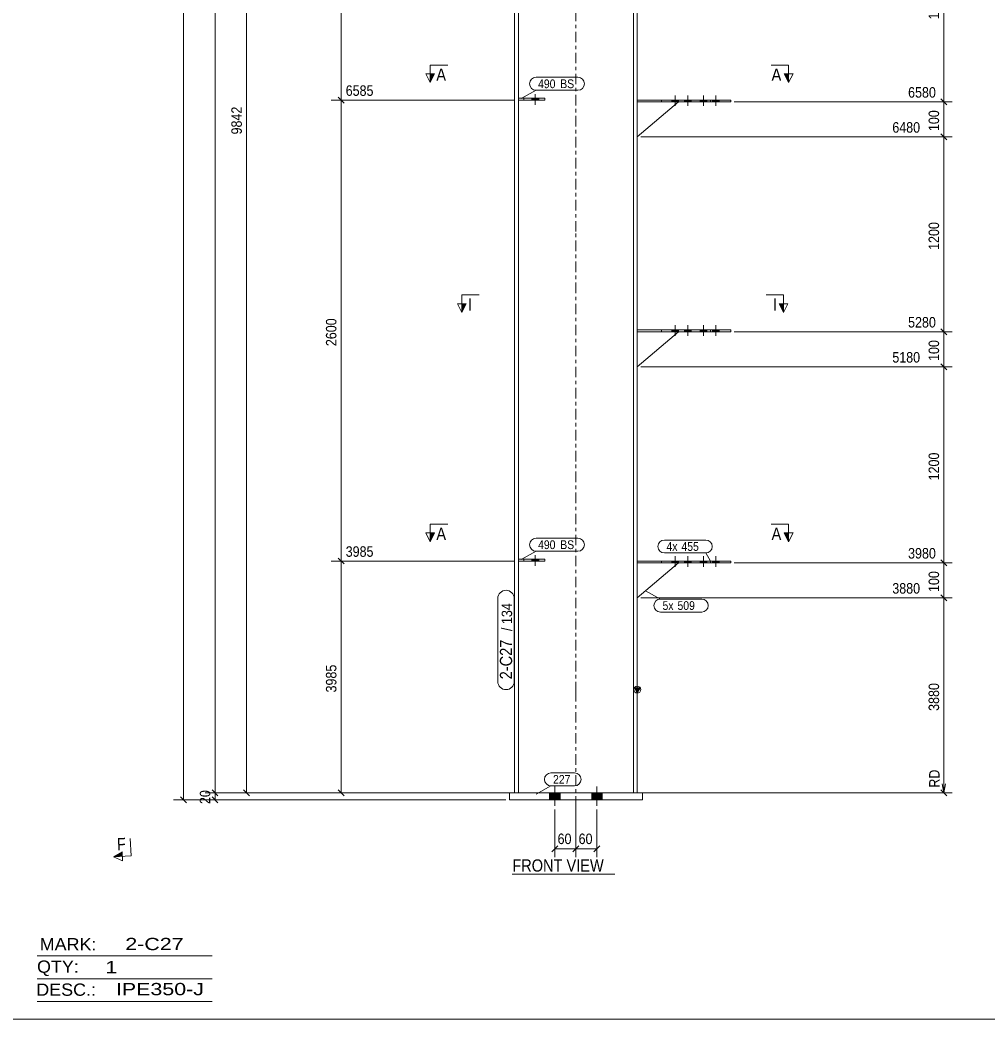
# Model space of a CAD drawing. Header units: millimetres. Extents: x 2 to 825, y 1 to 579.
# Drawn here: x 212.6 to 488.9, y 5 to 290 of the extents above; entities that cross this region are included whole.
import ezdxf

# ---------------------------------------------------------------- set-up
doc = ezdxf.new("R2010")
doc.units = ezdxf.units.MM
for name, pattern in [('XKITLINE00', [0]), ('XKITLINE01', [4, 1, -1, 1, -1]), ('XKITLINE02', [4, 2, -2]), ('XKITLINE03', [6, 3, -1, 1, -1])]:
    doc.linetypes.add(name, pattern=pattern)
for name, color, linetype, lineweight in [('Bolt', 3, 'Continuous', 0), ('Dimensions', 7, 'Continuous', 0), ('DrawingSheet', 5, 'Continuous', 0), ('OtherObjectType', 7, 'Continuous', 0), ('Part', 2, 'Continuous', 0), ('PartMark', 7, 'Continuous', 0), ('Section', 6, 'Continuous', 0)]:
    doc.layers.add(name, color=color, linetype=linetype, lineweight=lineweight)
doc.styles.add('ARIAL', font='ARIAL.TTF')
doc.styles.add('ARIAL_NARROW', font='ARIALN.TTF')

# ---------------------------------------------------------------- blocks, each defined once
blk = doc.blocks.new('*A13')
at = {"layer": 'Bolt'}
for points in [[(366.8, 69.55), (366.8, 67.55), (363.8, 67.55), (363.8, 69.55)], [(366.8, 69.55), (366.8, 67.55), (363.8, 67.55), (363.8, 69.55)], [(378.8, 69.55), (378.8, 67.55), (375.8, 67.55), (375.8, 69.55)], [(378.8, 69.55), (378.8, 67.55), (375.8, 67.55), (375.8, 69.55)]]:
    blk.add_hatch(color=3, dxfattribs=at).paths.add_polyline_path(points, flags=17)
at = {"layer": 'Bolt', "color": 3, "linetype": 'XKITLINE00', "lineweight": 0}
for p, q in [((365.3, 71.3), (365.3, 65.8)), ((365.3, 71.3), (365.3, 65.8)), ((377.3, 71.3), (377.3, 65.8)), ((377.3, 71.3), (377.3, 65.8)), ((363.8, 69.55), (363.8, 67.55)), ((363.8, 69.55), (363.8, 67.55)), ((366.8, 69.55), (366.8, 67.55)), ((366.8, 69.55), (366.8, 67.55)), ((375.8, 69.55), (375.8, 67.55)), ((375.8, 69.55), (375.8, 67.55)), ((378.8, 69.55), (378.8, 67.55)), ((378.8, 69.55), (378.8, 67.55))]:
    blk.add_line(p, q, dxfattribs=at)
blk = doc.blocks.new('*A14')
at = {"layer": 'Bolt', "color": 3, "linetype": 'XKITLINE02', "lineweight": 0}
for p, q in [((359.7, 134.3), (359.7, 137.3)), ((358.71, 135.65), (358.71, 136.15)), ((360.68, 135.65), (360.68, 136.15))]:
    blk.add_line(p, q, dxfattribs=at)
blk = doc.blocks.new('*A15')
at = {"layer": 'Bolt'}
blk.add_hatch(color=3, dxfattribs=at).paths.add_polyline_path([(358.71, 135.65), (358.71, 136.15), (360.68, 136.15), (360.68, 135.65)], flags=17)
at = {"layer": 'Bolt', "color": 3, "linetype": 'XKITLINE00', "lineweight": 0}
for p, q in [((359.7, 134.3), (359.7, 137.3)), ((358.71, 135.65), (358.71, 136.15)), ((360.68, 135.65), (360.68, 136.15))]:
    blk.add_line(p, q, dxfattribs=at)
blk = doc.blocks.new('*A16')
at = {"layer": 'Bolt'}
for points in [[(400.57, 135.65), (400.57, 135.15), (398.7, 135.15), (398.7, 135.65)], [(404.15, 135.65), (404.15, 135.15), (402.27, 135.15), (402.27, 135.65)], [(408.63, 135.65), (408.63, 135.15), (406.75, 135.15), (406.75, 135.65)], [(412.2, 135.65), (412.2, 135.15), (410.32, 135.15), (410.32, 135.65)]]:
    blk.add_hatch(color=3, dxfattribs=at).paths.add_polyline_path(points, flags=17)
at = {"layer": 'Bolt', "color": 3, "linetype": 'XKITLINE00', "lineweight": 0}
for p, q in [((399.63, 136.99), (399.63, 133.99)), ((403.21, 136.99), (403.21, 133.99)), ((407.69, 136.99), (407.69, 133.99)), ((411.26, 136.99), (411.26, 133.99)), ((398.7, 135.65), (398.7, 135.15)), ((400.57, 135.65), (400.57, 135.15)), ((402.27, 135.65), (402.27, 135.15)), ((404.15, 135.65), (404.15, 135.15)), ((406.75, 135.65), (406.75, 135.15)), ((408.63, 135.65), (408.63, 135.15)), ((410.32, 135.65), (410.32, 135.15)), ((412.2, 135.65), (412.2, 135.15))]:
    blk.add_line(p, q, dxfattribs=at)
blk = doc.blocks.new('*A17')
at = {"layer": 'Bolt'}
for points in [[(400.57, 201.55), (400.57, 201.05), (398.7, 201.05), (398.7, 201.55)], [(404.15, 201.55), (404.15, 201.05), (402.27, 201.05), (402.27, 201.55)], [(408.63, 201.55), (408.63, 201.05), (406.75, 201.05), (406.75, 201.55)], [(412.2, 201.55), (412.2, 201.05), (410.32, 201.05), (410.32, 201.55)]]:
    blk.add_hatch(color=3, dxfattribs=at).paths.add_polyline_path(points, flags=17)
at = {"layer": 'Bolt', "color": 3, "linetype": 'XKITLINE00', "lineweight": 0}
for p, q in [((399.63, 202.89), (399.63, 199.89)), ((403.21, 202.89), (403.21, 199.89)), ((407.69, 202.89), (407.69, 199.89)), ((411.26, 202.89), (411.26, 199.89)), ((398.7, 201.55), (398.7, 201.05)), ((400.57, 201.55), (400.57, 201.05)), ((402.27, 201.55), (402.27, 201.05)), ((404.15, 201.55), (404.15, 201.05)), ((406.75, 201.55), (406.75, 201.05)), ((408.63, 201.55), (408.63, 201.05)), ((410.32, 201.55), (410.32, 201.05)), ((412.2, 201.55), (412.2, 201.05))]:
    blk.add_line(p, q, dxfattribs=at)
blk = doc.blocks.new('*A18')
at = {"layer": 'Bolt'}
for points in [[(400.57, 267.13), (400.57, 266.63), (398.7, 266.63), (398.7, 267.13)], [(404.15, 267.13), (404.15, 266.63), (402.27, 266.63), (402.27, 267.13)], [(408.63, 267.13), (408.63, 266.63), (406.75, 266.63), (406.75, 267.13)], [(412.2, 267.13), (412.2, 266.63), (410.32, 266.63), (410.32, 267.13)]]:
    blk.add_hatch(color=3, dxfattribs=at).paths.add_polyline_path(points, flags=17)
at = {"layer": 'Bolt', "color": 3, "linetype": 'XKITLINE00', "lineweight": 0}
for p, q in [((399.63, 268.47), (399.63, 265.47)), ((403.21, 268.47), (403.21, 265.47)), ((407.69, 268.47), (407.69, 265.47)), ((411.26, 268.47), (411.26, 265.47)), ((398.7, 267.13), (398.7, 266.63)), ((400.57, 267.13), (400.57, 266.63)), ((402.27, 267.13), (402.27, 266.63)), ((404.15, 267.13), (404.15, 266.63)), ((406.75, 267.13), (406.75, 266.63)), ((408.63, 267.13), (408.63, 266.63)), ((410.32, 267.13), (410.32, 266.63)), ((412.2, 267.13), (412.2, 266.63))]:
    blk.add_line(p, q, dxfattribs=at)
blk = doc.blocks.new('*A21')
at = {"layer": 'Bolt', "color": 3, "linetype": 'XKITLINE02', "lineweight": 0}
for p, q in [((359.7, 265.78), (359.7, 268.78)), ((358.71, 267.13), (358.71, 267.63)), ((360.68, 267.13), (360.68, 267.63))]:
    blk.add_line(p, q, dxfattribs=at)
blk = doc.blocks.new('*A22')
at = {"layer": 'Bolt'}
blk.add_hatch(color=3, dxfattribs=at).paths.add_polyline_path([(358.71, 267.13), (358.71, 267.63), (360.68, 267.63), (360.68, 267.13)], flags=17)
at = {"layer": 'Bolt', "color": 3, "linetype": 'XKITLINE00', "lineweight": 0}
for p, q in [((359.7, 265.78), (359.7, 268.78)), ((358.71, 267.13), (358.71, 267.63)), ((360.68, 267.13), (360.68, 267.63))]:
    blk.add_line(p, q, dxfattribs=at)
blk = doc.blocks.new('*A27')
at = {"layer": 'Part'}
blk.add_hatch(color=2, dxfattribs=at).paths.add_polyline_path([(388, 99.46), (389.6, 99.46), (388.8, 98.06)], flags=17)
at = {"layer": 'Part', "color": 2, "linetype": 'XKITLINE00', "lineweight": 0}
for p, q in [((353.8, 295.43), (353.8, 229.63)), ((354.9, 295.43), (354.9, 229.63)), ((387.7, 229.63), (387.7, 295.43)), ((388.8, 229.63), (388.8, 295.43)), ((353.8, 229.53), (353.8, 164.05)), ((354.9, 229.53), (354.9, 164.05)), ((387.7, 164.05), (387.7, 229.53)), ((388.8, 164.05), (388.8, 229.53)), ((353.8, 163.95), (353.8, 98.15)), ((354.9, 163.95), (354.9, 98.15)), ((387.7, 98.15), (387.7, 163.95)), ((388.8, 98.15), (388.8, 163.95)), ((353.8, 98.05), (353.8, 69.55)), ((354.9, 98.05), (354.9, 69.55)), ((387.7, 69.55), (387.7, 98.05)), ((388.8, 98.06), (388, 99.46)), ((388, 99.46), (389.6, 99.46)), ((389.6, 99.46), (388.8, 98.06)), ((388.8, 69.55), (388.8, 98.05))]:
    blk.add_line(p, q, dxfattribs=at)
at = {"layer": 'Part', "color": 7, "linetype": 'XKITLINE03', "lineweight": 0}
for p, q in [((371.3, 229.63), (371.3, 295.43)), ((371.3, 164.05), (371.3, 229.53)), ((371.3, 98.15), (371.3, 163.95)), ((371.3, 59.55), (371.3, 98.05))]:
    blk.add_line(p, q, dxfattribs=at)
at = {"layer": 'Part', "color": 7, "linetype": 'XKITLINE01', "lineweight": 0}
blk.add_line((353.8, 69.55), (388.8, 69.55), dxfattribs=at)
at = {"layer": 'Part', "color": 2, "linetype": 'XKITLINE00', "lineweight": 0}
blk.add_circle((388.8, 98.96), 1, dxfattribs=at)
blk = doc.blocks.new('*A31')
at = {"layer": 'Part', "color": 2, "linetype": 'XKITLINE00', "lineweight": 0}
for p, q in [((390.3, 69.55), (352.3, 69.55)), ((352.3, 69.55), (352.3, 67.55)), ((390.3, 69.55), (390.3, 67.55)), ((390.3, 67.55), (352.3, 67.55))]:
    blk.add_line(p, q, dxfattribs=at)
blk = doc.blocks.new('*A35')
at = {"layer": 'Part', "color": 7, "linetype": 'XKITLINE01', "lineweight": 0}
for p, q in [((362.4, 136.15), (354.9, 136.15)), ((354.9, 136.15), (354.9, 135.65)), ((354.9, 135.65), (362.4, 135.65)), ((356.4, 135.65), (356.4, 136.15)), ((362.4, 135.65), (362.4, 136.15))]:
    blk.add_line(p, q, dxfattribs=at)
blk = doc.blocks.new('*A36')
at = {"layer": 'Part', "color": 2, "linetype": 'XKITLINE00', "lineweight": 0}
for p, q in [((354.9, 136.15), (362.4, 136.15)), ((362.4, 135.65), (354.9, 135.65)), ((362.4, 136.15), (362.4, 135.65))]:
    blk.add_line(p, q, dxfattribs=at)
at = {"layer": 'Part', "color": 7, "linetype": 'XKITLINE01', "lineweight": 0}
for p, q in [((354.9, 135.65), (354.9, 136.15)), ((356.4, 135.65), (356.4, 136.15))]:
    blk.add_line(p, q, dxfattribs=at)
blk = doc.blocks.new('*A37')
at = {"layer": 'Part', "color": 2, "linetype": 'XKITLINE00', "lineweight": 0}
blk.add_line((388.8, 125.15), (400.56, 135.15), dxfattribs=at)
at = {"layer": 'Part', "color": 7, "linetype": 'XKITLINE01', "lineweight": 0}
for p, q in [((388.8, 135.15), (388.8, 125.15)), ((400.56, 135.15), (388.8, 135.15))]:
    blk.add_line(p, q, dxfattribs=at)
blk = doc.blocks.new('*A38')
at = {"layer": 'Part', "color": 2, "linetype": 'XKITLINE00', "lineweight": 0}
for p, q in [((415.51, 135.65), (388.8, 135.65)), ((415.51, 135.15), (388.8, 135.15)), ((395.77, 135.15), (395.77, 135.65)), ((409.7, 135.15), (409.7, 135.65)), ((415.51, 135.15), (415.51, 135.65))]:
    blk.add_line(p, q, dxfattribs=at)
at = {"layer": 'Part', "color": 7, "linetype": 'XKITLINE01', "lineweight": 0}
for p, q in [((388.8, 135.65), (388.8, 135.15)), ((388.8, 135.15), (388.8, 135.65)), ((398.84, 135.15), (398.84, 135.65))]:
    blk.add_line(p, q, dxfattribs=at)
blk = doc.blocks.new('*A39')
at = {"layer": 'Part', "color": 2, "linetype": 'XKITLINE00', "lineweight": 0}
blk.add_line((388.8, 191.05), (400.56, 201.05), dxfattribs=at)
at = {"layer": 'Part', "color": 7, "linetype": 'XKITLINE01', "lineweight": 0}
for p, q in [((388.8, 201.05), (388.8, 191.05)), ((400.56, 201.05), (388.8, 201.05))]:
    blk.add_line(p, q, dxfattribs=at)
blk = doc.blocks.new('*A40')
at = {"layer": 'Part', "color": 2, "linetype": 'XKITLINE00', "lineweight": 0}
for p, q in [((415.51, 201.55), (388.8, 201.55)), ((415.51, 201.05), (388.8, 201.05)), ((395.77, 201.05), (395.77, 201.55)), ((409.7, 201.05), (409.7, 201.55)), ((415.51, 201.05), (415.51, 201.55))]:
    blk.add_line(p, q, dxfattribs=at)
at = {"layer": 'Part', "color": 7, "linetype": 'XKITLINE01', "lineweight": 0}
for p, q in [((388.8, 201.55), (388.8, 201.05)), ((388.8, 201.05), (388.8, 201.55)), ((398.84, 201.05), (398.84, 201.55))]:
    blk.add_line(p, q, dxfattribs=at)
blk = doc.blocks.new('*A41')
at = {"layer": 'Part', "color": 2, "linetype": 'XKITLINE00', "lineweight": 0}
blk.add_line((388.8, 256.63), (400.56, 266.63), dxfattribs=at)
at = {"layer": 'Part', "color": 7, "linetype": 'XKITLINE01', "lineweight": 0}
for p, q in [((388.8, 266.63), (388.8, 256.63)), ((400.56, 266.63), (388.8, 266.63))]:
    blk.add_line(p, q, dxfattribs=at)
blk = doc.blocks.new('*A42')
at = {"layer": 'Part', "color": 2, "linetype": 'XKITLINE00', "lineweight": 0}
for p, q in [((415.51, 267.13), (388.8, 267.13)), ((415.51, 266.63), (388.8, 266.63)), ((395.77, 266.63), (395.77, 267.13)), ((409.7, 266.63), (409.7, 267.13)), ((415.51, 266.63), (415.51, 267.13))]:
    blk.add_line(p, q, dxfattribs=at)
at = {"layer": 'Part', "color": 7, "linetype": 'XKITLINE01', "lineweight": 0}
for p, q in [((388.8, 267.13), (388.8, 266.63)), ((388.8, 266.63), (388.8, 267.13)), ((398.84, 266.63), (398.84, 267.13))]:
    blk.add_line(p, q, dxfattribs=at)
blk = doc.blocks.new('*A47')
at = {"layer": 'Part', "color": 7, "linetype": 'XKITLINE01', "lineweight": 0}
for p, q in [((362.4, 267.63), (354.9, 267.63)), ((354.9, 267.63), (354.9, 267.13)), ((354.9, 267.13), (362.4, 267.13)), ((356.4, 267.13), (356.4, 267.63)), ((362.4, 267.13), (362.4, 267.63))]:
    blk.add_line(p, q, dxfattribs=at)
blk = doc.blocks.new('*A48')
at = {"layer": 'Part', "color": 2, "linetype": 'XKITLINE00', "lineweight": 0}
for p, q in [((354.9, 267.63), (362.4, 267.63)), ((362.4, 267.13), (354.9, 267.13)), ((362.4, 267.63), (362.4, 267.13))]:
    blk.add_line(p, q, dxfattribs=at)
at = {"layer": 'Part', "color": 7, "linetype": 'XKITLINE01', "lineweight": 0}
for p, q in [((354.9, 267.13), (354.9, 267.63)), ((356.4, 267.13), (356.4, 267.63))]:
    blk.add_line(p, q, dxfattribs=at)
blk = doc.blocks.new('*A143')
at = {"layer": 'DrawingSheet', "color": 5, "linetype": 'XKITLINE00', "lineweight": 0}
blk.add_line((5, 5), (825, 5), dxfattribs=at)
blk = doc.blocks.new('*A147')
at = {"layer": 'OtherObjectType', "color": 6, "linetype": 'XKITLINE00', "lineweight": 0}
for p, q in [((217.5, 23), (267.5, 23)), ((217.5, 16.5), (267.5, 16.5)), ((217.5, 10), (267.5, 10))]:
    blk.add_line(p, q, dxfattribs=at)
at = {"layer": 'OtherObjectType', "color": 6, "style": 'ARIAL_NARROW'}
for s, width, p in [('MARK:', 1.275, (218.27, 24.58)), ('2-C27', 1.525501, (242.69, 24.65)), ('QTY:', 1.275, (217.5, 18.19)), ('1', 1.525501, (236.99, 18.05)), ('DESC.:', 1.275, (217.29, 11.63)), ('IPE350-J', 1.525501, (240, 11.79))]:
    blk.add_text(s, height=3.5, dxfattribs=dict(at, width=width)).set_placement(p)
blk = doc.blocks.new('*A151')
at = {"layer": 'Dimensions', "color": 7, "linetype": 'XKITLINE00', "lineweight": 0}
for p, q in [((259.3, 67.55), (259.3, 534.54)), ((258.45, 68.4), (260.14, 66.7)), ((351.3, 67.55), (256.45, 67.55))]:
    blk.add_line(p, q, dxfattribs=at)
at = {"layer": 'Dimensions', "color": 3}
blk.add_point((259.3, 67.55), dxfattribs=at)
blk = doc.blocks.new('*A152')
at = {"layer": 'Dimensions', "color": 7, "linetype": 'XKITLINE00', "lineweight": 0}
for p, q in [((352.8, 69.55), (265.45, 69.55)), ((267.45, 70.4), (269.14, 68.7)), ((267.45, 68.4), (269.14, 66.7)), ((268.3, 67.55), (268.3, 69.55)), ((351.3, 67.55), (265.45, 67.55))]:
    blk.add_line(p, q, dxfattribs=at)
at = {"layer": 'Dimensions', "color": 3}
for p in [(268.3, 69.55), (268.3, 67.55)]:
    blk.add_point(p, dxfattribs=at)
at = {"layer": 'Dimensions', "color": 3, "style": 'ARIAL', "width": 0.85}
blk.add_text('20', height=3, rotation=90.0002, dxfattribs=at).set_placement((266.95, 66.32))
blk = doc.blocks.new('*A153')
at = {"layer": 'Dimensions', "color": 7, "linetype": 'XKITLINE00', "lineweight": 0}
for p, q in [((371.3, 68.55), (371.3, 51.15)), ((365.3, 64.8), (365.3, 51.15)), ((366.14, 54.4), (364.45, 52.7)), ((372.14, 54.4), (370.45, 52.7)), ((365.3, 53.55), (371.3, 53.55))]:
    blk.add_line(p, q, dxfattribs=at)
at = {"layer": 'Dimensions', "color": 3}
for p in [(365.3, 53.55), (371.3, 53.55)]:
    blk.add_point(p, dxfattribs=at)
at = {"layer": 'Dimensions', "color": 3, "style": 'ARIAL', "width": 0.85}
blk.add_text('60', height=3, dxfattribs=at).set_placement((366.07, 54.9))
blk = doc.blocks.new('*A154')
at = {"layer": 'Dimensions', "color": 7, "linetype": 'XKITLINE00', "lineweight": 0}
for p, q in [((371.3, 68.55), (371.3, 51.15)), ((377.3, 64.8), (377.3, 51.15)), ((372.14, 54.4), (370.45, 52.7)), ((378.14, 54.4), (376.45, 52.7)), ((371.3, 53.55), (377.3, 53.55))]:
    blk.add_line(p, q, dxfattribs=at)
at = {"layer": 'Dimensions', "color": 3}
for p in [(371.3, 53.55), (377.3, 53.55)]:
    blk.add_point(p, dxfattribs=at)
at = {"layer": 'Dimensions', "color": 3, "style": 'ARIAL', "width": 0.85}
blk.add_text('60', height=3, dxfattribs=at).set_placement((372.07, 54.9))
blk = doc.blocks.new('*A155')
at = {"layer": 'Section'}
for points in [[(330.96, 143.65), (329.71, 141.15), (329.71, 143.65)], [(432.01, 143.65), (432.01, 141.15), (430.76, 143.65)]]:
    blk.add_hatch(color=3, dxfattribs=at).paths.add_polyline_path(points, flags=17)
at = {"layer": 'Section', "color": 1, "linetype": 'XKITLINE00', "lineweight": 0}
for p, q in [((329.71, 146.15), (334.71, 146.15)), ((329.71, 146.15), (329.71, 141.15)), ((432.01, 146.15), (427.01, 146.15)), ((432.01, 146.15), (432.01, 141.15))]:
    blk.add_line(p, q, dxfattribs=at)
at = {"layer": 'Section', "color": 3, "linetype": 'XKITLINE00', "lineweight": 0}
for p, q in [((329.71, 141.15), (328.46, 143.65)), ((330.96, 143.65), (328.46, 143.65)), ((329.71, 141.15), (330.96, 143.65)), ((430.76, 143.65), (433.26, 143.65)), ((432.01, 141.15), (430.76, 143.65)), ((433.26, 143.65), (432.01, 141.15))]:
    blk.add_line(p, q, dxfattribs=at)
at = {"layer": 'Section', "color": 7, "style": 'ARIAL', "width": 0.85}
for p in [(331.46, 141.65), (427.14, 141.65)]:
    blk.add_text('A', height=3.5, dxfattribs=at).set_placement(p)
blk = doc.blocks.new('*A157')
at = {"layer": 'Section'}
for points in [[(330.96, 274.63), (329.71, 272.13), (329.71, 274.63)], [(432.01, 274.63), (432.01, 272.13), (430.76, 274.63)]]:
    blk.add_hatch(color=3, dxfattribs=at).paths.add_polyline_path(points, flags=17)
at = {"layer": 'Section', "color": 1, "linetype": 'XKITLINE00', "lineweight": 0}
for p, q in [((329.71, 277.13), (334.71, 277.13)), ((329.71, 277.13), (329.71, 272.13)), ((432.01, 277.13), (427.01, 277.13)), ((432.01, 277.13), (432.01, 272.13))]:
    blk.add_line(p, q, dxfattribs=at)
at = {"layer": 'Section', "color": 3, "linetype": 'XKITLINE00', "lineweight": 0}
for p, q in [((329.71, 272.13), (328.46, 274.63)), ((330.96, 274.63), (328.46, 274.63)), ((329.71, 272.13), (330.96, 274.63)), ((430.76, 274.63), (433.26, 274.63)), ((432.01, 272.13), (430.76, 274.63)), ((433.26, 274.63), (432.01, 272.13))]:
    blk.add_line(p, q, dxfattribs=at)
at = {"layer": 'Section', "color": 7, "style": 'ARIAL', "width": 0.85}
for p in [(331.46, 272.63), (427.14, 272.63)]:
    blk.add_text('A', height=3.5, dxfattribs=at).set_placement(p)
blk = doc.blocks.new('*A160')
at = {"layer": 'OtherObjectType', "color": 7, "linetype": 'XKITLINE00', "lineweight": 0}
blk.add_line((353.15, 46.3), (382.45, 46.3), dxfattribs=at)
at = {"layer": 'OtherObjectType', "color": 7, "style": 'ARIAL', "width": 0.85}
blk.add_text('FRONT VIEW', height=3.5, dxfattribs=at).set_placement((353.15, 47.05))
blk = doc.blocks.new('*A161')
at = {"layer": 'Dimensions', "color": 7, "linetype": 'XKITLINE00', "lineweight": 0}
for p, q in [((268.3, 69.55), (268.3, 522.57)), ((352.8, 69.55), (265.45, 69.55)), ((267.45, 70.4), (269.14, 68.7))]:
    blk.add_line(p, q, dxfattribs=at)
at = {"layer": 'Dimensions', "color": 3}
blk.add_point((268.3, 69.55), dxfattribs=at)
blk = doc.blocks.new('*A162')
at = {"layer": 'Dimensions', "color": 7, "linetype": 'XKITLINE00', "lineweight": 0}
for p, q in [((277.3, 69.55), (277.3, 454.01)), ((352.8, 69.55), (274.45, 69.55)), ((276.45, 70.4), (278.14, 68.7))]:
    blk.add_line(p, q, dxfattribs=at)
at = {"layer": 'Dimensions', "color": 3}
blk.add_point((277.3, 69.55), dxfattribs=at)
at = {"layer": 'Dimensions', "color": 3, "style": 'ARIAL', "width": 0.85}
blk.add_text('9842', height=3, rotation=90.0002, dxfattribs=at).set_placement((275.95, 257.33))
blk = doc.blocks.new('*A166')
at = {"layer": 'Dimensions', "color": 7, "linetype": 'XKITLINE00', "lineweight": 0}
for p, q in [((353.9, 135.65), (301.45, 135.65)), ((303.45, 136.5), (305.14, 134.8)), ((304.3, 69.55), (304.3, 135.65)), ((352.8, 69.55), (301.45, 69.55)), ((303.45, 70.4), (305.14, 68.7))]:
    blk.add_line(p, q, dxfattribs=at)
at = {"layer": 'Dimensions', "color": 3}
for p in [(304.3, 135.65), (304.3, 69.55)]:
    blk.add_point(p, dxfattribs=at)
at = {"layer": 'Dimensions', "color": 3, "style": 'ARIAL', "width": 0.85}
blk.add_text('3985', height=3, dxfattribs=at).set_placement((305.6, 136.85))
blk.add_text('3985', height=3, rotation=90.0002, dxfattribs=at).set_placement((302.95, 98.15))
blk = doc.blocks.new('*A167')
at = {"layer": 'Dimensions', "color": 7, "linetype": 'XKITLINE00', "lineweight": 0}
for p, q in [((303.45, 267.98), (305.14, 266.28)), ((353.9, 267.13), (301.45, 267.13)), ((304.3, 135.65), (304.3, 267.13)), ((353.9, 135.65), (301.45, 135.65)), ((303.45, 136.5), (305.14, 134.8))]:
    blk.add_line(p, q, dxfattribs=at)
at = {"layer": 'Dimensions', "color": 3}
for p in [(304.3, 267.13), (304.3, 135.65)]:
    blk.add_point(p, dxfattribs=at)
at = {"layer": 'Dimensions', "color": 3, "style": 'ARIAL', "width": 0.85}
blk.add_text('6585', height=3, dxfattribs=at).set_placement((305.6, 268.33))
blk.add_text('2600', height=3, rotation=90.0002, dxfattribs=at).set_placement((302.95, 196.94))
blk = doc.blocks.new('*A168')
at = {"layer": 'Dimensions', "color": 7, "linetype": 'XKITLINE00', "lineweight": 0}
for p, q in [((303.45, 399.46), (305.14, 397.76)), ((353.9, 398.61), (301.45, 398.61)), ((304.3, 267.13), (304.3, 398.61)), ((303.45, 267.98), (305.14, 266.28)), ((353.9, 267.13), (301.45, 267.13))]:
    blk.add_line(p, q, dxfattribs=at)
at = {"layer": 'Dimensions', "color": 3}
for p in [(304.3, 398.61), (304.3, 267.13)]:
    blk.add_point(p, dxfattribs=at)
at = {"layer": 'Dimensions', "color": 3, "style": 'ARIAL', "width": 0.85}
blk.add_text('9185', height=3, dxfattribs=at).set_placement((305.6, 399.81))
blk.add_text('2600', height=3, rotation=90.0002, dxfattribs=at).set_placement((302.95, 328.42))
blk = doc.blocks.new('*A170')
at = {"layer": 'Dimensions', "color": 7, "linetype": 'XKITLINE00', "lineweight": 0}
for p, q in [((475.45, 126), (477.14, 124.3)), ((389.8, 125.15), (478.7, 125.15)), ((476.3, 69.55), (476.3, 125.15)), ((476.3, 76.77), (476.3, 69.55)), ((475.8, 72.05), (476.3, 69.55)), ((476.8, 72.05), (476.3, 69.55)), ((389.8, 69.55), (478.7, 69.55)), ((389.8, 69.55), (478.7, 69.55)), ((475.45, 70.4), (477.14, 68.7))]:
    blk.add_line(p, q, dxfattribs=at)
at = {"layer": 'Dimensions', "color": 3}
for p in [(476.3, 125.15), (476.3, 69.55)]:
    blk.add_point(p, dxfattribs=at)
at = {"layer": 'Dimensions', "color": 7}
blk.add_point((476.3, 69.55), dxfattribs=at)
at = {"layer": 'Dimensions', "color": 3, "style": 'ARIAL', "width": 0.85}
blk.add_text('3880', height=3, dxfattribs=at).set_placement((461.6, 126.35))
for s, p in [('3880', (474.95, 92.9)), ('RD', (475.1, 70.99))]:
    blk.add_text(s, height=3, rotation=90.0002, dxfattribs=at).set_placement(p)
blk = doc.blocks.new('*A171')
at = {"layer": 'Dimensions', "color": 7, "linetype": 'XKITLINE00', "lineweight": 0}
for p, q in [((416.51, 135.15), (478.7, 135.15)), ((475.45, 136), (477.14, 134.3)), ((476.3, 125.15), (476.3, 135.15)), ((475.45, 126), (477.14, 124.3)), ((389.8, 125.15), (478.7, 125.15))]:
    blk.add_line(p, q, dxfattribs=at)
at = {"layer": 'Dimensions', "color": 3}
for p in [(476.3, 135.15), (476.3, 125.15)]:
    blk.add_point(p, dxfattribs=at)
at = {"layer": 'Dimensions', "color": 3, "style": 'ARIAL', "width": 0.85}
blk.add_text('3980', height=3, dxfattribs=at).set_placement((466.1, 136.35))
blk.add_text('100', height=3, rotation=90.0002, dxfattribs=at).set_placement((474.95, 126.81))
blk = doc.blocks.new('*A172')
at = {"layer": 'Dimensions', "color": 7, "linetype": 'XKITLINE00', "lineweight": 0}
for p, q in [((389.8, 191.05), (478.7, 191.05)), ((475.45, 191.9), (477.14, 190.2)), ((476.3, 135.15), (476.3, 191.05)), ((416.51, 135.15), (478.7, 135.15)), ((475.45, 136), (477.14, 134.3))]:
    blk.add_line(p, q, dxfattribs=at)
at = {"layer": 'Dimensions', "color": 3}
for p in [(476.3, 191.05), (476.3, 135.15)]:
    blk.add_point(p, dxfattribs=at)
at = {"layer": 'Dimensions', "color": 3, "style": 'ARIAL', "width": 0.85}
blk.add_text('5180', height=3, dxfattribs=at).set_placement((461.6, 192.25))
blk.add_text('1200', height=3, rotation=90.0002, dxfattribs=at).set_placement((474.95, 158.65))
blk = doc.blocks.new('*A173')
at = {"layer": 'Dimensions', "color": 7, "linetype": 'XKITLINE00', "lineweight": 0}
for p, q in [((416.51, 201.05), (478.7, 201.05)), ((475.45, 201.9), (477.14, 200.2)), ((476.3, 191.05), (476.3, 201.05)), ((389.8, 191.05), (478.7, 191.05)), ((475.45, 191.9), (477.14, 190.2))]:
    blk.add_line(p, q, dxfattribs=at)
at = {"layer": 'Dimensions', "color": 3}
for p in [(476.3, 201.05), (476.3, 191.05)]:
    blk.add_point(p, dxfattribs=at)
at = {"layer": 'Dimensions', "color": 3, "style": 'ARIAL', "width": 0.85}
blk.add_text('5280', height=3, dxfattribs=at).set_placement((466.1, 202.25))
blk.add_text('100', height=3, rotation=90.0002, dxfattribs=at).set_placement((474.95, 192.71))
blk = doc.blocks.new('*A174')
at = {"layer": 'Dimensions', "color": 7, "linetype": 'XKITLINE00', "lineweight": 0}
for p, q in [((389.8, 256.63), (478.7, 256.63)), ((475.45, 257.48), (477.14, 255.78)), ((476.3, 201.05), (476.3, 256.63)), ((416.51, 201.05), (478.7, 201.05)), ((475.45, 201.9), (477.14, 200.2))]:
    blk.add_line(p, q, dxfattribs=at)
at = {"layer": 'Dimensions', "color": 3}
for p in [(476.3, 256.63), (476.3, 201.05)]:
    blk.add_point(p, dxfattribs=at)
at = {"layer": 'Dimensions', "color": 3, "style": 'ARIAL', "width": 0.85}
blk.add_text('6480', height=3, dxfattribs=at).set_placement((461.6, 257.83))
blk.add_text('1200', height=3, rotation=90.0002, dxfattribs=at).set_placement((474.95, 224.39))
blk = doc.blocks.new('*A175')
at = {"layer": 'Dimensions', "color": 7, "linetype": 'XKITLINE00', "lineweight": 0}
for p, q in [((416.51, 266.63), (478.7, 266.63)), ((475.45, 267.48), (477.14, 265.78)), ((476.3, 256.63), (476.3, 266.63)), ((389.8, 256.63), (478.7, 256.63)), ((475.45, 257.48), (477.14, 255.78))]:
    blk.add_line(p, q, dxfattribs=at)
at = {"layer": 'Dimensions', "color": 3}
for p in [(476.3, 266.63), (476.3, 256.63)]:
    blk.add_point(p, dxfattribs=at)
at = {"layer": 'Dimensions', "color": 3, "style": 'ARIAL', "width": 0.85}
blk.add_text('6580', height=3, dxfattribs=at).set_placement((466.1, 267.83))
blk.add_text('100', height=3, rotation=90.0002, dxfattribs=at).set_placement((474.95, 258.29))
blk = doc.blocks.new('*A176')
at = {"layer": 'Dimensions', "color": 7, "linetype": 'XKITLINE00', "lineweight": 0}
for p, q in [((389.8, 322.53), (478.7, 322.53)), ((475.45, 323.38), (477.14, 321.68)), ((476.3, 266.63), (476.3, 322.53)), ((416.51, 266.63), (478.7, 266.63)), ((475.45, 267.48), (477.14, 265.78))]:
    blk.add_line(p, q, dxfattribs=at)
at = {"layer": 'Dimensions', "color": 3}
for p in [(476.3, 322.53), (476.3, 266.63)]:
    blk.add_point(p, dxfattribs=at)
at = {"layer": 'Dimensions', "color": 3, "style": 'ARIAL', "width": 0.85}
blk.add_text('7780', height=3, dxfattribs=at).set_placement((461.6, 323.73))
blk.add_text('1200', height=3, rotation=90.0002, dxfattribs=at).set_placement((474.95, 290.13))
blk = doc.blocks.new('*A203')
at = {"layer": 'PartMark', "color": 7, "linetype": 'XKITLINE00', "lineweight": 0}
for p, q in [((364.17, 75.21), (370.93, 75.21)), ((359.93, 69.12), (364.17, 71.51)), ((364.17, 71.51), (370.93, 71.51))]:
    blk.add_line(p, q, dxfattribs=at)
for centre, start, end in [((364.17, 73.36), 90, 270), ((370.93, 73.36), 270, 90)]:
    blk.add_arc(centre, 1.85, start, end, dxfattribs=at)
at = {"layer": 'PartMark', "color": 3, "style": 'ARIAL', "width": 0.85}
blk.add_text('227', height=2.5, dxfattribs=at).set_placement((364.77, 72.11))
blk = doc.blocks.new('*A205')
at = {"layer": 'PartMark', "color": 7, "linetype": 'XKITLINE00', "lineweight": 0}
for p, q in [((349, 101.3), (349, 124.95)), ((353.7, 101.3), (353.7, 124.95))]:
    blk.add_line(p, q, dxfattribs=at)
for centre, start, end in [((351.35, 124.95), 0, 180), ((351.35, 101.3), 180, 0)]:
    blk.add_arc(centre, 2.35, start, end, dxfattribs=at)
at = {"layer": 'PartMark', "color": 3, "style": 'ARIAL', "width": 0.85}
for s, p in [('134', (353.1, 117.67)), ('/', (353.1, 115.66))]:
    blk.add_text(s, height=3, rotation=90.0002, dxfattribs=at).set_placement(p)
at = {"layer": 'PartMark', "color": 1, "style": 'ARIAL', "width": 0.85}
blk.add_text('2-C27', height=3.5, rotation=90.0002, dxfattribs=at).set_placement((353.1, 101.9))
blk = doc.blocks.new('*A206')
at = {"layer": 'PartMark', "color": 7, "linetype": 'XKITLINE00', "lineweight": 0}
for p, q in [((396.55, 141.64), (408.34, 141.64)), ((396.55, 137.94), (408.34, 137.94)), ((409.7, 135.65), (408.34, 137.94))]:
    blk.add_line(p, q, dxfattribs=at)
for centre, start, end in [((396.55, 139.79), 90, 270), ((408.34, 139.79), 270, 90)]:
    blk.add_arc(centre, 1.85, start, end, dxfattribs=at)
at = {"layer": 'PartMark', "color": 3, "style": 'ARIAL', "width": 0.85}
for s, p in [('4x', (397.15, 138.54)), ('455', (401.42, 138.54))]:
    blk.add_text(s, height=2.5, dxfattribs=at).set_placement(p)
blk = doc.blocks.new('*A207')
at = {"layer": 'PartMark', "color": 7, "linetype": 'XKITLINE00', "lineweight": 0}
for p, q in [((391.18, 127.18), (395.42, 124.79)), ((395.42, 124.79), (407.2, 124.79)), ((395.42, 121.09), (407.2, 121.09))]:
    blk.add_line(p, q, dxfattribs=at)
for centre, start, end in [((395.42, 122.94), 90, 270), ((407.2, 122.94), 270, 90)]:
    blk.add_arc(centre, 1.85, start, end, dxfattribs=at)
at = {"layer": 'PartMark', "color": 3, "style": 'ARIAL', "width": 0.85}
for s, p in [('5x', (396.02, 121.69)), ('509', (400.29, 121.69))]:
    blk.add_text(s, height=2.5, dxfattribs=at).set_placement(p)
blk = doc.blocks.new('*A210')
at = {"layer": 'PartMark', "color": 7, "linetype": 'XKITLINE00', "lineweight": 0}
for p, q in [((359.91, 273.63), (371.87, 273.63)), ((355.67, 267.54), (359.91, 269.93)), ((359.91, 269.93), (371.87, 269.93))]:
    blk.add_line(p, q, dxfattribs=at)
for centre, start, end in [((359.91, 271.78), 90, 270), ((371.87, 271.78), 270, 90)]:
    blk.add_arc(centre, 1.85, start, end, dxfattribs=at)
at = {"layer": 'PartMark', "color": 3, "style": 'ARIAL', "width": 0.85}
for s, p in [('490', (360.51, 270.53)), ('BS', (366.83, 270.53))]:
    blk.add_text(s, height=2.5, dxfattribs=at).set_placement(p)
blk = doc.blocks.new('*A211')
at = {"layer": 'PartMark', "color": 7, "linetype": 'XKITLINE00', "lineweight": 0}
for p, q in [((359.91, 142.15), (371.87, 142.15)), ((355.67, 136.06), (359.91, 138.45)), ((359.91, 138.45), (371.87, 138.45))]:
    blk.add_line(p, q, dxfattribs=at)
for centre, start, end in [((359.91, 140.3), 90, 270), ((371.87, 140.3), 270, 90)]:
    blk.add_arc(centre, 1.85, start, end, dxfattribs=at)
at = {"layer": 'PartMark', "color": 3, "style": 'ARIAL', "width": 0.85}
for s, p in [('490', (360.51, 139.05)), ('BS', (366.83, 139.05))]:
    blk.add_text(s, height=2.5, dxfattribs=at).set_placement(p)
blk = doc.blocks.new('*A212')
at = {"layer": 'Section'}
for points in [[(339.98, 209.05), (338.73, 206.55), (338.73, 209.05)], [(430.57, 209.05), (430.57, 206.55), (429.32, 209.05)]]:
    blk.add_hatch(color=3, dxfattribs=at).paths.add_polyline_path(points, flags=17)
at = {"layer": 'Section', "color": 1, "linetype": 'XKITLINE00', "lineweight": 0}
for p, q in [((338.73, 211.55), (343.73, 211.55)), ((338.73, 211.55), (338.73, 206.55)), ((430.57, 211.55), (425.57, 211.55)), ((430.57, 211.55), (430.57, 206.55))]:
    blk.add_line(p, q, dxfattribs=at)
at = {"layer": 'Section', "color": 3, "linetype": 'XKITLINE00', "lineweight": 0}
for p, q in [((338.73, 206.55), (337.48, 209.05)), ((339.98, 209.05), (337.48, 209.05)), ((338.73, 206.55), (339.98, 209.05)), ((429.32, 209.05), (431.82, 209.05)), ((430.57, 206.55), (429.32, 209.05)), ((431.82, 209.05), (430.57, 206.55))]:
    blk.add_line(p, q, dxfattribs=at)
at = {"layer": 'Section', "color": 7, "style": 'ARIAL', "width": 0.85}
for p in [(340.48, 207.05), (427.53, 207.05)]:
    blk.add_text('I', height=3.5, dxfattribs=at).set_placement(p)
blk = doc.blocks.new('*A219')
at = {"layer": 'Section'}
blk.add_hatch(color=3, dxfattribs=at).paths.add_polyline_path([(241.85, 51.4), (239.35, 51.27), (241.78, 52.65)], flags=17)
at = {"layer": 'Section', "color": 1, "linetype": 'XKITLINE00', "lineweight": 0}
for q in [(244.08, 56.52), (239.35, 51.27)]:
    blk.add_line((244.35, 51.53), q, dxfattribs=at)
at = {"layer": 'Section', "color": 3, "linetype": 'XKITLINE00', "lineweight": 0}
for p, q in [((239.35, 51.27), (241.78, 52.65)), ((241.78, 52.65), (241.92, 50.15)), ((241.92, 50.15), (239.35, 51.27))]:
    blk.add_line(p, q, dxfattribs=at)
at = {"layer": 'Section', "color": 7, "style": 'ARIAL', "width": 0.85}
blk.add_text('F', height=3.5, rotation=3.0138, dxfattribs=at).set_placement((240.41, 53.08))

msp = doc.modelspace()

# ---------------------------------------------------------------- block references
at = {"lineweight": 0}
for name in ['*A143', '*A219', '*A151', '*A161', '*A162', '*A168', '*A176', '*A157', '*A210', '*A167', '*A175', '*A21', '*A22', '*A18', '*A47', '*A48', '*A42', '*A41', '*A174', '*A212', '*A173', '*A17', '*A40', '*A39', '*A172', '*A155', '*A166', '*A211', '*A206', '*A14', '*A15', '*A171', '*A16', '*A35', '*A36', '*A38', '*A37', '*A170', '*A205', '*A207', '*A203', '*A13', '*A152', '*A31', '*A153', '*A154', '*A160', '*A147']:
    msp.add_blockref(name, (0, 0), dxfattribs=at)
at = {"layer": 'Part', "lineweight": 0}
msp.add_blockref('*A27', (0, 0), dxfattribs=at)

doc.saveas('drawing.dxf')
